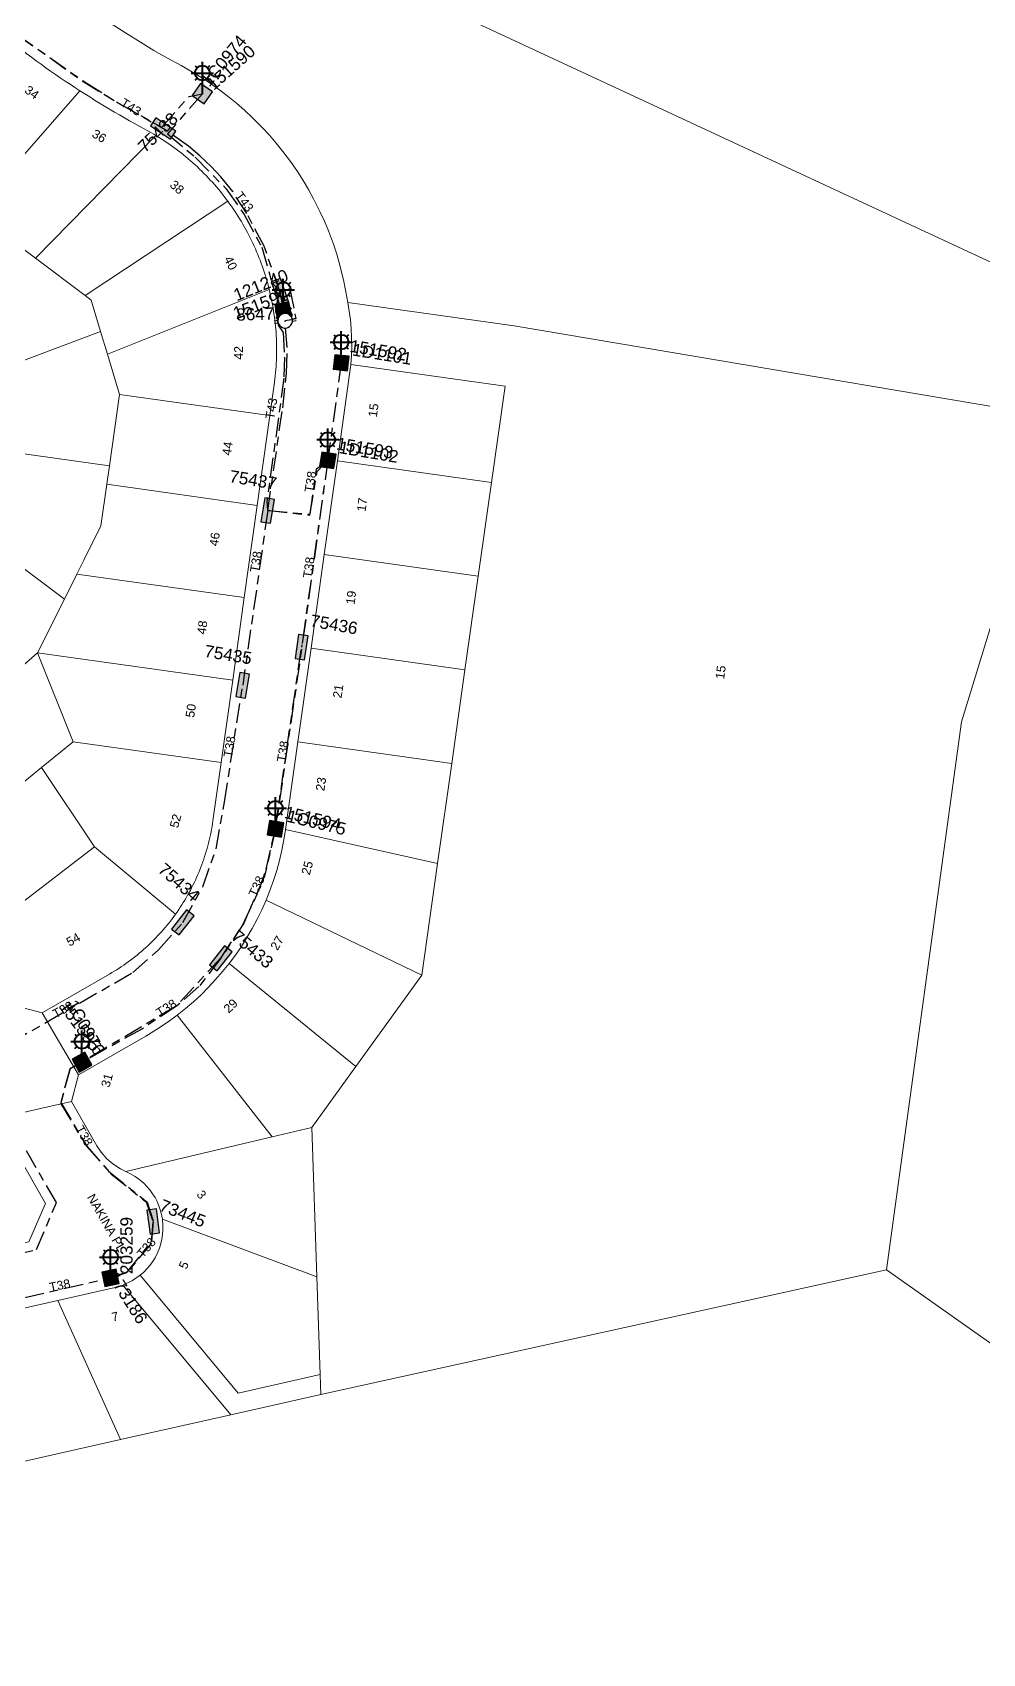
# Model space of a CAD drawing. Header units: metres. Extents: x 299834 to 302538, y 6172833 to 6174390.
# Drawn here: x 301604.3 to 301798.2, y 6173633.9 to 6173964.7 of the extents above; entities that cross this region are included whole.
import ezdxf
from ezdxf.enums import TextEntityAlignment as Align

# ---------------------------------------------------------------- set-up
doc = ezdxf.new("R2010")
doc.units = ezdxf.units.M
doc.linetypes.add('Cable Exist UG', pattern=[8.2, 4, -1.2, 1.8, -1.2])
doc.layers.get('0').update_dxf_attribs({"color": 6})
doc.layers.add('Cadastre Land Parcels_SP_EXT', color=9, linetype='Continuous', lineweight=5)
doc.layers.add('Cadastre Roads_SP_EXT', color=9, linetype='Continuous', lineweight=5)
for name, color, linetype in [('Equip_LV_EXT', 7, 'Continuous'), ('Equip_SP_SL_EXT', 7, 'Continuous'), ('Mains_LV_EXT', 7, 'Continuous'), ('Mains_SL_EXT', 7, 'Continuous'), ('SupportsUG_SP_LV_EXT', 7, 'Continuous'), ('SupportsUG_SP_LV_SL_EXT', 7, 'Continuous')]:
    doc.layers.add(name, color=color, linetype=linetype)
doc.styles.add('COLUMN_LABEL', font='arial.ttf')
doc.styles.add('iecARIAL', font='arial.ttf', dxfattribs={"height": 2})
doc.styles.add('POLE_LABEL', font='arial.ttf')
doc.styles.get("Standard").update_dxf_attribs({"font": 'arial.ttf'})

# ---------------------------------------------------------------- blocks, each defined once
blk = doc.blocks.new('COLUMN_EXT')
blk.add_hatch(color=256).paths.add_polyline_path([(-1.49, 1.48), (-1.49, -1.49), (1.48, -1.49), (1.48, 1.48)])
blk.add_lwpolyline([(-1.49, -1.49), (1.48, -1.49), (1.48, 1.48), (-1.49, 1.48)], close=True)
for tag, height, style, flags, p in [('STRUCTURE_PLANT_NUMBER', 0.2, 'POLE_LABEL', 9, (1.81, 0.03)), ('ASSET_NUM', 2.5, 'COLUMN_LABEL', 8, (2, 2)), ('STREET_CODE', 0.2, 'COLUMN_LABEL', 9, (1.81, -0.2))]:
    blk.add_attdef(tag, text='', height=height, dxfattribs=dict(style=style, flags=flags)).set_placement(p, align=Align.MIDDLE_LEFT)
at = {"flags": 1}
blk.add_attdef('Z', (1.81, -2.35), '', height=0.2, dxfattribs=at)
at = {"flags": 9}
for tag, p in [('COLUMN_TYPE', (1.81, -0.4)), ('OWNED_BY', (1.81, -0.6)), ('STATE', (1.81, -0.8)), ('USAGE', (1.81, -1)), ('STREETNAME', (1.81, -1.6)), ('SUBURB', (1.81, -1.8)), ('LEGEND', (1.81, -1.2)), ('LOCATION', (1.81, -1.4)), ('NOTES', (1.81, -2))]:
    blk.add_attdef(tag, text='', height=0.2, dxfattribs=at).set_placement(p, align=Align.MIDDLE_LEFT)
blk = doc.blocks.new('PILLAR_EXT')
blk.add_hatch(color=256).paths.add_polyline_path([(-2.475, 0.99), (-2.475, -0.99), (2.475, -0.99), (2.475, 0.99)])
blk.add_lwpolyline([(-2.475, -0.99), (2.475, -0.99), (2.475, 0.99), (-2.475, 0.99)], close=True)
at = {"style": 'iecARIAL', "flags": 8}
blk.add_attdef('ASSET_NUM', (1.5, 3.5), '', height=2.5, dxfattribs=at)
for tag, p, flags in [('OWNED_BY', (0, -0.2), 9), ('STATE', (0, -0.4), 9), ('SUPPORT_TYPE', (0, -0.6), 9), ('STREETNAME', (0, -1.8), 9), ('SUBURB', (0, -2), 1), ('USAGE', (0, -0.8), 9), ('LEGEND', (0, -1), 9), ('LOCATION', (0, -1.2), 9), ('NOTES', (0, -1.4), 9), ('PARENT', (0, -1.6), 9)]:
    blk.add_attdef(tag, p, '', height=0.2, dxfattribs=dict(flags=flags))
blk = doc.blocks.new('SL_LANTERN_EXT')
at = {"lineweight": 40}
for p, q in [((-2.25, 4.22), (2.25, 4.22)), ((-1.46, 5.68), (-1.06, 5.28)), ((0, 1.97), (0, 6.47)), ((1.46, 5.68), (1.06, 5.28)), ((-1.46, 2.76), (-1.06, 3.16)), ((0, 0), (0, 2.72)), ((1.46, 2.76), (1.06, 3.16))]:
    blk.add_line(p, q, dxfattribs=at)
blk.add_circle((0, 4.22), 1.5, dxfattribs=at)
at = {"style": 'iecARIAL', "flags": 8}
blk.add_attdef('ASSET_NUM', (1.5, 1.5), '', height=2.5, dxfattribs=at)
for tag, p, height, flags in [('OPERATING_VOLTAGE', (0.98, -1.65), 0.2, 9), ('ORIENTATION', (0.98, -1.85), 0.2, 9), ('OWNED_BY', (0.98, -2.05), 0.2, 9), ('STATE', (0.98, -2.25), 0.2, 9), ('CONSTRUCTED_VOLTAGE', (0.98, -0.65), 0.2, 9), ('CONTROL_TYPE', (0.98, -0.85), 0.2, 9), ('LANTERN_PURPOSE', (0.98, -1.05), 0.2, 9), ('LANTERN_TYPE', (0.98, -1.25), 0.2, 9), ('NO_PHASES', (0.98, -1.45), 0.2, 9), ('USAGE', (0.98, -2.45), 0.2, 9), ('CEXIST', (0.98, -2.65), 0.2, 9), ('CNEW', (0.98, -2.85), 0.2, 9), ('CNUMBER', (0.98, -3.05), 0.2, 9), ('CREMOVE', (0.98, -3.25), 0.2, 9), ('CREPLACE', (0.98, -3.45), 0.2, 9), ('LNUMBER', (2.18, -3.25), 2.5, 8), ('LKINGHEIGHT', (0.98, -3.65), 0.2, 9), ('LBRACKET', (0.98, -3.85), 0.2, 9), ('LBRACKETVOCAB', (0.98, -4.05), 0.2, 9), ('LCATEGORY', (0.98, -4.25), 0.2, 9), ('LCHARGE1', (0.98, -4.45), 0.2, 9), ('LCHARGE1PERCENT', (0.98, -4.65), 0.2, 9), ('LCHARGE2', (0.98, -4.85), 0.2, 9), ('LCHARGE2PERCENT', (0.98, -5.05), 0.2, 9), ('LCHARGE3', (0.98, -5.25), 0.2, 9), ('LCHARGE3PERCENT', (0.98, -5.45), 0.2, 9), ('LEXIST', (0.98, -5.65), 0.2, 9), ('LLAMP', (0.98, -5.85), 0.2, 9), ('LLAMPVOCAB', (0.98, -6.05), 0.2, 9), ('LMAST', (0.98, -6.25), 0.2, 9), ('LMASTVOCAB', (0.98, -6.45), 0.2, 9), ('LNEW', (0.98, -6.65), 0.2, 9), ('STREETNAME', (0.98, -9.25), 0.2, 9), ('SUBURB', (0.98, -9.45), 0.2, 1), ('LANTNUMBER', (0.98, -6.85), 0.2, 9), ('LOUTREACH', (0.98, -7.25), 0.2, 9), ('LOUTREACHVOCAB', (0.98, -7.45), 0.2, 9), ('LRATECODE', (0.98, -7.65), 0.2, 9), ('LREMOVE', (0.98, -7.85), 0.2, 9), ('LREPLACE', (0.98, -8.05), 0.2, 9), ('LTYPE', (0.98, -8.25), 0.2, 9), ('LTYPEVOCAB', (0.98, -8.45), 0.2, 9), ('LEGEND', (0.98, -8.65), 0.2, 9), ('LOCATION', (0.98, -8.85), 0.2, 9), ('NOTES', (0.98, -9.05), 0.2, 9)]:
    blk.add_attdef(tag, p, '', height=height, dxfattribs=dict(flags=flags))
blk = doc.blocks.new('LV_UG_LINKS_OPEN_EXT')
for p, q in [((-0.25, 1.47), (-0.25, 2.22)), ((0.25, 1.47), (0.25, 2.22)), ((-0.25, -1.47), (-0.25, -2.22)), ((0.25, -1.47), (0.25, -2.22))]:
    blk.add_line(p, q)
at = {"flags": 9}
for tag, p in [('ACTUAL_STATUS', (0, 0)), ('CONSTRUCTED_VOLTAGE', (0, -0.2)), ('OPERATING_VOLTAGE', (0, -0.6)), ('ORIENTATION', (0, -0.8)), ('STATE', (0, -1)), ('SWITCH_TYPE', (0, -1.2)), ('NO_PHASES', (0, -0.4)), ('USAGE', (0, -1.4)), ('NOTES', (0, -1.6))]:
    blk.add_attdef(tag, text='', height=0.2, dxfattribs=at).set_placement(p, align=Align.MIDDLE_LEFT)
at = {"flags": 1}
blk.add_attdef('Z', (0, 0), '', height=0.2, dxfattribs=at)
blk.add_wipeout([(-0.25, 1.47), (-0.43, 1.43), (-0.61, 1.36), (-0.77, 1.28), (-0.93, 1.17), (-1.07, 1.05), (-1.19, 0.9), (-1.29, 0.75), (-1.38, 0.58), (-1.44, 0.4), (-1.48, 0.22), (-1.49, 0.03), (-1.49, -0.16), (-1.45, -0.34), (-1.4, -0.52), (-1.32, -0.69), (-1.23, -0.85), (-1.11, -1), (-0.98, -1.13), (-0.83, -1.24), (-0.66, -1.34), (-0.49, -1.41), (-0.31, -1.46), (-0.13, -1.49), (0.06, -1.49), (0.25, -1.47), (0.43, -1.43), (0.61, -1.36), (0.77, -1.28), (0.93, -1.17), (1.07, -1.05), (1.19, -0.9), (1.29, -0.75), (1.38, -0.58), (1.44, -0.4), (1.48, -0.22), (1.49, -0.03), (1.49, 0.16), (1.45, 0.34), (1.4, 0.52), (1.32, 0.69), (1.23, 0.85), (1.11, 1), (0.98, 1.13), (0.83, 1.24), (0.66, 1.34), (0.49, 1.41), (0.31, 1.46), (0.13, 1.49), (-0.06, 1.49)])
blk.add_lwpolyline([(0, -1.49, 1), (0, 1.49, 1)], format="xyb", close=True)

msp = doc.modelspace()

# ---------------------------------------------------------------- linework, layer by layer
at = {"layer": 'Cadastre Land Parcels_SP_EXT', "linetype": 'Continuous'}
for points in [[(301524.09, 6174046.22), (301658.15, 6173983.82), (301853.42, 6173892.93), (301986.68, 6173835.77), (302042.46, 6173798.24), (302071.09, 6173735.58), (302004.23, 6173572.36)], [(301853.42, 6173892.93), (301658.15, 6173983.82)], [(301620.33, 6173966.58), (301623.33, 6173964.62), (301626.37, 6173962.72), (301629.09, 6173961.07), (301631.85, 6173959.49), (301634.65, 6173957.96), (301637.77, 6173956.17), (301640.2, 6173954.62), (301642.56, 6173952.96), (301644.28, 6173951.64), (301645.95, 6173950.28), (301647.58, 6173948.86), (301649.16, 6173947.38), (301651.19, 6173945.34), (301652.66, 6173943.75), (301654.07, 6173942.11), (301655.43, 6173940.43), (301657.15, 6173938.12), (301658.37, 6173936.34), (301659.54, 6173934.52), (301660.64, 6173932.66), (301661.69, 6173930.76), (301662.98, 6173928.19), (301663.88, 6173926.22), (301664.71, 6173924.23), (301665.71, 6173921.53), (301666.39, 6173919.47), (301667.19, 6173916.7), (301667.86, 6173913.9), (301668.29, 6173911.78), (301668.64, 6173909.65), (301702.59, 6173904.86), (301827.91, 6173883.7)], [(301827.91, 6173883.7), (301702.59, 6173904.86), (301668.64, 6173909.65), (301668.95, 6173907.88), (301669.18, 6173906.08), (301669.34, 6173904.27), (301669.43, 6173902.45), (301669.45, 6173900.63), (301669.4, 6173898.82), (301669.28, 6173897), (301700.74, 6173892.56), (301697.96, 6173872.9), (301695.26, 6173853.78), (301692.56, 6173834.66), (301689.86, 6173815.55), (301686.97, 6173795.13), (301683.75, 6173772.37), (301670.32, 6173753.77), (301661.31, 6173741.3), (301662.35, 6173710.82), (301663.03, 6173690.9), (301663.17, 6173686.83), (301778.58, 6173712.27), (301778.58, 6173712.27), (301793.9, 6173824.09), (301802.2, 6173851.15)], [(301589.44, 6173880.57), (301620.01, 6173876.27), (301622.06, 6173890.86), (301622.06, 6173890.86), (301619.61, 6173899.07), (301618.22, 6173903.74), (301588.01, 6173892.35)], [(301600.83, 6173766.14), (301606.3, 6173764.68), (301620.03, 6173772.6), (301620.03, 6173772.6), (301620.52, 6173772.89), (301621.01, 6173773.18), (301621.5, 6173773.48), (301621.98, 6173773.79), (301622.46, 6173774.11), (301622.93, 6173774.43), (301623.4, 6173774.76), (301623.86, 6173775.09), (301624.32, 6173775.43), (301624.78, 6173775.77), (301625.23, 6173776.13), (301625.68, 6173776.48), (301626.12, 6173776.85), (301626.55, 6173777.22), (301626.99, 6173777.59), (301627.41, 6173777.97), (301627.83, 6173778.36), (301628.25, 6173778.75), (301628.66, 6173779.15), (301629.07, 6173779.56), (301629.47, 6173779.96), (301629.86, 6173780.38), (301630.25, 6173780.8), (301630.64, 6173781.22), (301631.01, 6173781.65), (301631.39, 6173782.09), (301631.75, 6173782.52), (301632.11, 6173782.97), (301632.47, 6173783.42), (301632.82, 6173783.87), (301633.16, 6173784.33), (301633.49, 6173784.79), (301616.97, 6173798.56), (301592.78, 6173779.98)], [(301590, 6173391.53), (301698.33, 6173408.4), (301698.33, 6173408.4), (301737.41, 6173416.44), (301758.96, 6173419.45), (301787.1, 6173426.18), (301814.2, 6173435.67), (301840.04, 6173447.83), (301865.27, 6173461.06), (301888.65, 6173477.45), (301910.9, 6173495.41), (301947.76, 6173529.82), (301948.05, 6173530.09), (301967.68, 6173544.52), (301979.56, 6173553.21), (301989.82, 6173563.17), (301935.21, 6173601.76), (301778.58, 6173712.27), (301663.17, 6173686.83), (301644.78, 6173682.68), (301622.26, 6173677.6), (301599.79, 6173672.53)]]:
    msp.add_lwpolyline(points, dxfattribs=at)
for points in [[(301614, 6173952.83), (301612.99, 6173953.48), (301611.99, 6173954.15), (301610.99, 6173954.81), (301610, 6173955.48), (301609.01, 6173956.16), (301608.02, 6173956.85), (301607.04, 6173957.54), (301606.06, 6173958.24), (301605.09, 6173958.94), (301604.12, 6173959.65), (301603.16, 6173960.36), (301602.2, 6173961.08), (301601.24, 6173961.81), (301600.29, 6173962.54), (301599.35, 6173963.28), (301577.92, 6173938.92), (301592.32, 6173928.12), (301614, 6173952.83)], [(301629.51, 6173943.7), (301629.06, 6173943.97), (301628.61, 6173944.23), (301628.16, 6173944.49), (301627.7, 6173944.75), (301627.24, 6173945), (301626.2, 6173945.57), (301625.16, 6173946.14), (301624.13, 6173946.71), (301623.1, 6173947.3), (301622.07, 6173947.89), (301621.05, 6173948.48), (301620.03, 6173949.09), (301619.02, 6173949.7), (301618.01, 6173950.31), (301617, 6173950.93), (301615.99, 6173951.56), (301614.99, 6173952.19), (301614, 6173952.83), (301592.32, 6173928.12), (301597.92, 6173923.92), (301604.9, 6173918.68), (301629.51, 6173943.7)], [(301644.18, 6173930.28), (301643.8, 6173930.78), (301643.42, 6173931.28), (301643.04, 6173931.77), (301642.65, 6173932.26), (301642.25, 6173932.74), (301641.84, 6173933.22), (301641.44, 6173933.69), (301641.02, 6173934.16), (301640.6, 6173934.62), (301640.17, 6173935.08), (301639.74, 6173935.53), (301639.3, 6173935.98), (301638.86, 6173936.42), (301638.41, 6173936.85), (301637.96, 6173937.28), (301637.5, 6173937.71), (301637.04, 6173938.13), (301636.57, 6173938.54), (301636.1, 6173938.95), (301635.62, 6173939.35), (301635.13, 6173939.75), (301634.64, 6173940.14), (301634.15, 6173940.52), (301633.65, 6173940.9), (301633.15, 6173941.27), (301632.65, 6173941.64), (301632.13, 6173942), (301631.62, 6173942.35), (301631.1, 6173942.7), (301630.57, 6173943.04), (301630.05, 6173943.37), (301629.51, 6173943.7), (301604.9, 6173918.68), (301615.09, 6173911.03), (301644.18, 6173930.28)], [(301652.63, 6173912.29), (301652.47, 6173912.9), (301652.31, 6173913.5), (301652.14, 6173914.1), (301651.96, 6173914.7), (301651.78, 6173915.3), (301651.59, 6173915.9), (301651.39, 6173916.49), (301651.18, 6173917.08), (301650.97, 6173917.67), (301650.75, 6173918.25), (301650.52, 6173918.83), (301650.29, 6173919.41), (301650.05, 6173919.99), (301649.8, 6173920.56), (301649.54, 6173921.13), (301649.28, 6173921.7), (301649.01, 6173922.27), (301648.74, 6173922.83), (301648.45, 6173923.38), (301648.16, 6173923.94), (301647.87, 6173924.49), (301647.57, 6173925.03), (301647.25, 6173925.58), (301646.94, 6173926.12), (301646.62, 6173926.65), (301646.29, 6173927.18), (301645.95, 6173927.71), (301645.61, 6173928.23), (301645.26, 6173928.75), (301644.9, 6173929.27), (301644.54, 6173929.78), (301644.18, 6173930.28), (301615.09, 6173911.03), (301616.32, 6173910.11), (301618.22, 6173903.74), (301619.61, 6173899.07), (301652.63, 6173912.29)], [(301618.22, 6173903.74), (301616.32, 6173910.11), (301615.09, 6173911.03), (301604.9, 6173918.68), (301597.92, 6173923.92), (301579.51, 6173899.48), (301585.31, 6173895.13), (301585.55, 6173894.95), (301585.78, 6173894.76), (301586.01, 6173894.57), (301586.23, 6173894.37), (301586.45, 6173894.16), (301586.66, 6173893.95), (301586.87, 6173893.74), (301587.08, 6173893.52), (301587.28, 6173893.29), (301587.47, 6173893.06), (301587.66, 6173892.83), (301587.84, 6173892.59), (301588.01, 6173892.35), (301618.22, 6173903.74)], [(301653.64, 6173892.8), (301653.73, 6173893.43), (301653.8, 6173894.06), (301653.87, 6173894.69), (301653.93, 6173895.32), (301653.98, 6173895.95), (301654.03, 6173896.58), (301654.07, 6173897.21), (301654.1, 6173897.84), (301654.12, 6173898.48), (301654.13, 6173899.11), (301654.14, 6173899.75), (301654.14, 6173900.38), (301654.13, 6173901.01), (301654.11, 6173901.65), (301654.09, 6173902.28), (301654.05, 6173902.91), (301654.01, 6173903.54), (301653.96, 6173904.17), (301653.91, 6173904.81), (301653.84, 6173905.44), (301653.77, 6173906.07), (301653.69, 6173906.69), (301653.6, 6173907.32), (301653.51, 6173907.95), (301653.41, 6173908.57), (301653.29, 6173909.2), (301653.18, 6173909.82), (301653.05, 6173910.44), (301652.92, 6173911.06), (301652.77, 6173911.68), (301652.63, 6173912.29), (301619.61, 6173899.07), (301622.06, 6173890.86), (301652.76, 6173886.54), (301653.64, 6173892.8)], [(301700.74, 6173892.56), (301669.28, 6173897), (301666.57, 6173877.32), (301697.96, 6173872.9), (301700.74, 6173892.56)], [(302004.23, 6173572.36), (302071.09, 6173735.58), (302042.46, 6173798.24), (301986.68, 6173835.77), (301853.42, 6173892.93), (301827.91, 6173883.7), (301802.2, 6173851.15), (301793.9, 6173824.09), (301778.58, 6173712.27), (301935.21, 6173601.76), (301989.82, 6173563.17), (301992.61, 6173561.2), (302004.23, 6173572.36)], [(301652.76, 6173886.54), (301622.06, 6173890.86), (301620.01, 6173876.27), (301619.48, 6173872.54), (301650.18, 6173868.22), (301652.76, 6173886.54)], [(301613.37, 6173854.21), (301614.8, 6173857.08), (301618.29, 6173864.09), (301619.48, 6173872.54), (301620.01, 6173876.27), (301589.44, 6173880.57), (301589.33, 6173880.28), (301589.2, 6173880), (301589.07, 6173879.72), (301588.94, 6173879.45), (301588.79, 6173879.18), (301588.65, 6173878.91), (301588.49, 6173878.65), (301588.33, 6173878.39), (301588.16, 6173878.13), (301587.98, 6173877.88), (301587.8, 6173877.63), (301582.4, 6173870.44), (301610.83, 6173849.11), (301613.37, 6173854.21)], [(301697.96, 6173872.9), (301666.57, 6173877.32), (301663.87, 6173858.2), (301695.26, 6173853.78), (301697.96, 6173872.9)], [(301650.18, 6173868.22), (301619.48, 6173872.54), (301618.29, 6173864.09), (301614.8, 6173857.08), (301613.37, 6173854.21), (301647.54, 6173849.41), (301650.18, 6173868.22)], [(301605.37, 6173838.17), (301610.83, 6173849.11), (301582.4, 6173870.44), (301571.6, 6173856.04), (301600.79, 6173834.13), (301605.37, 6173838.17)], [(301695.26, 6173853.78), (301663.87, 6173858.2), (301661.17, 6173839.08), (301692.56, 6173834.66), (301695.26, 6173853.78)], [(301647.54, 6173849.41), (301613.37, 6173854.21), (301610.83, 6173849.11), (301605.37, 6173838.17), (301645.17, 6173832.57), (301647.54, 6173849.41)], [(301692.56, 6173834.66), (301661.17, 6173839.08), (301658.47, 6173819.96), (301689.86, 6173815.55), (301692.56, 6173834.66)], [(301606.19, 6173814.76), (301612.59, 6173819.99), (301605.37, 6173838.17), (301600.79, 6173834.13), (301587.75, 6173822.66), (301570.98, 6173807.9), (301571.72, 6173807.14), (301572.45, 6173806.37), (301573.18, 6173805.6), (301573.91, 6173804.82), (301574.63, 6173804.04), (301575.34, 6173803.26), (301576.05, 6173802.47), (301576.75, 6173801.67), (301577.45, 6173800.87), (301578.15, 6173800.06), (301578.83, 6173799.25), (301579.52, 6173798.44), (301580.19, 6173797.62), (301580.86, 6173796.8), (301581.53, 6173795.97), (301582.19, 6173795.14), (301606.19, 6173814.76)], [(301645.17, 6173832.57), (301605.37, 6173838.17), (301612.59, 6173819.99), (301642.8, 6173815.74), (301645.17, 6173832.57)], [(301633.83, 6173785.26), (301634.15, 6173785.74), (301634.47, 6173786.22), (301634.79, 6173786.7), (301635.09, 6173787.19), (301635.39, 6173787.68), (301635.69, 6173788.18), (301635.97, 6173788.67), (301636.25, 6173789.18), (301636.53, 6173789.68), (301636.79, 6173790.2), (301637.05, 6173790.71), (301637.31, 6173791.23), (301637.55, 6173791.75), (301637.79, 6173792.27), (301638.02, 6173792.8), (301638.25, 6173793.33), (301638.47, 6173793.86), (301638.68, 6173794.4), (301638.88, 6173794.94), (301639.08, 6173795.48), (301639.27, 6173796.02), (301639.45, 6173796.57), (301639.62, 6173797.12), (301639.79, 6173797.67), (301639.95, 6173798.22), (301640.1, 6173798.78), (301640.24, 6173799.34), (301640.38, 6173799.9), (301640.51, 6173800.46), (301640.63, 6173801.02), (301640.75, 6173801.59), (301640.85, 6173802.15), (301640.95, 6173802.72), (301641.04, 6173803.29), (301641.13, 6173803.86), (301642.8, 6173815.74), (301612.59, 6173819.99), (301606.19, 6173814.76), (301616.97, 6173798.56), (301633.49, 6173784.79), (301633.83, 6173785.26)], [(301689.86, 6173815.55), (301658.47, 6173819.96), (301655.95, 6173802.1), (301686.97, 6173795.13), (301689.86, 6173815.55)], [(301616.97, 6173798.56), (301606.19, 6173814.76), (301582.19, 6173795.14), (301582.86, 6173794.28), (301583.53, 6173793.42), (301584.19, 6173792.55), (301584.84, 6173791.68), (301585.49, 6173790.81), (301586.13, 6173789.93), (301586.76, 6173789.05), (301587.39, 6173788.16), (301588.02, 6173787.26), (301588.63, 6173786.37), (301589.24, 6173785.47), (301589.85, 6173784.56), (301590.45, 6173783.65), (301591.04, 6173782.74), (301591.63, 6173781.82), (301592.21, 6173780.9), (301592.78, 6173779.98), (301616.97, 6173798.56)], [(301686.97, 6173795.13), (301655.95, 6173802.1), (301655.63, 6173799.98), (301655.22, 6173797.88), (301654.73, 6173795.79), (301654.16, 6173793.73), (301653.5, 6173791.68), (301652.77, 6173789.67), (301651.97, 6173787.68), (301683.75, 6173772.37), (301686.97, 6173795.13)], [(301683.75, 6173772.37), (301651.97, 6173787.68), (301651.1, 6173785.72), (301650.18, 6173783.79), (301649.17, 6173781.9), (301648.09, 6173780.04), (301646.95, 6173778.24), (301645.73, 6173776.48), (301644.43, 6173774.76), (301670.32, 6173753.77), (301683.75, 6173772.37)], [(301661.31, 6173741.3), (301670.32, 6173753.77), (301644.43, 6173774.76), (301643.1, 6173773.1), (301641.69, 6173771.47), (301640.23, 6173769.91), (301638.72, 6173768.39), (301637.15, 6173766.94), (301635.52, 6173765.54), (301633.84, 6173764.2), (301653.22, 6173739.38), (301661.31, 6173741.3)], [(301653.22, 6173739.38), (301633.84, 6173764.2), (301632.3, 6173763.06), (301630.19, 6173761.61), (301627.47, 6173759.95), (301613.74, 6173752.03), (301612.27, 6173746.57), (301617.45, 6173737.58), (301618.3, 6173736.29), (301619.52, 6173734.9), (301620.69, 6173733.89), (301622.25, 6173732.87), (301623.36, 6173732.33), (301653.22, 6173739.38)], [(301590.05, 6173714.94), (301603.55, 6173717.99), (301606.96, 6173725.76), (301597.02, 6173743.11), (301570.62, 6173727.89), (301579.45, 6173712.55), (301590.05, 6173714.94)], [(301661.31, 6173741.3), (301653.22, 6173739.38), (301623.36, 6173732.33), (301624.21, 6173731.93), (301625.29, 6173731.3), (301626.31, 6173730.56), (301627.01, 6173729.94), (301627.67, 6173729.27), (301628.28, 6173728.55), (301628.83, 6173727.79), (301629.33, 6173726.99), (301629.76, 6173726.16), (301630.12, 6173725.29), (301630.33, 6173724.7), (301630.59, 6173723.79), (301630.72, 6173723.18), (301630.82, 6173722.56), (301662.35, 6173710.82), (301661.31, 6173741.3)], [(301663.03, 6173690.9), (301662.35, 6173710.82), (301630.82, 6173722.56), (301630.93, 6173721.31), (301630.93, 6173720.37), (301630.86, 6173719.44), (301630.72, 6173718.51), (301630.51, 6173717.59), (301630.23, 6173716.69), (301629.89, 6173715.82), (301629.33, 6173714.7), (301628.84, 6173713.9), (301628.28, 6173713.13), (301627.68, 6173712.42), (301627.02, 6173711.75), (301626.31, 6173711.13), (301646.26, 6173687.11), (301663.03, 6173690.9)], [(301644.78, 6173682.68), (301622.78, 6173709.12), (301621.19, 6173708.65), (301609.49, 6173706.01), (301622.26, 6173677.6), (301644.78, 6173682.68)], [(301622.26, 6173677.6), (301609.49, 6173706.01), (301592.91, 6173702.26), (301599.79, 6173672.53), (301622.26, 6173677.6)]]:
    msp.add_lwpolyline(points, close=True, dxfattribs=at)
at = {"layer": 'Cadastre Roads_SP_EXT', "linetype": 'Continuous'}
for points in [[(301604.12, 6173959.65), (301605.09, 6173958.94), (301606.06, 6173958.24), (301607.04, 6173957.54), (301608.02, 6173956.85), (301609.01, 6173956.16), (301610, 6173955.48), (301610.99, 6173954.81), (301611.99, 6173954.15), (301612.99, 6173953.48), (301614, 6173952.83), (301614.99, 6173952.19), (301615.99, 6173951.56), (301617, 6173950.93), (301618.01, 6173950.31), (301619.02, 6173949.7), (301620.03, 6173949.09), (301621.05, 6173948.48), (301622.07, 6173947.89), (301623.1, 6173947.3), (301624.13, 6173946.71), (301625.16, 6173946.14), (301626.2, 6173945.57), (301627.24, 6173945), (301627.7, 6173944.75), (301628.16, 6173944.49), (301628.61, 6173944.23), (301629.06, 6173943.97), (301629.51, 6173943.7), (301630.05, 6173943.37), (301630.57, 6173943.04), (301631.1, 6173942.7), (301631.62, 6173942.35), (301632.13, 6173942), (301632.65, 6173941.64), (301633.15, 6173941.27), (301633.65, 6173940.9), (301634.15, 6173940.52), (301634.64, 6173940.14), (301635.13, 6173939.75), (301635.62, 6173939.35), (301636.1, 6173938.95), (301636.57, 6173938.54), (301637.04, 6173938.13), (301637.5, 6173937.71), (301637.96, 6173937.28), (301638.41, 6173936.85), (301638.86, 6173936.42), (301639.3, 6173935.98), (301639.74, 6173935.53), (301640.17, 6173935.08), (301640.6, 6173934.62), (301641.02, 6173934.16), (301641.44, 6173933.69), (301641.84, 6173933.22), (301642.25, 6173932.74), (301642.65, 6173932.26), (301643.04, 6173931.77), (301643.42, 6173931.28), (301643.8, 6173930.78), (301644.18, 6173930.28), (301644.54, 6173929.78), (301644.9, 6173929.27), (301645.26, 6173928.75), (301645.61, 6173928.23), (301645.95, 6173927.71), (301646.29, 6173927.18), (301646.62, 6173926.65), (301646.94, 6173926.12), (301647.25, 6173925.58), (301647.57, 6173925.03), (301647.87, 6173924.49), (301648.16, 6173923.94), (301648.45, 6173923.38), (301648.74, 6173922.83), (301649.01, 6173922.27), (301649.28, 6173921.7), (301649.54, 6173921.13), (301649.8, 6173920.56), (301650.05, 6173919.99), (301650.29, 6173919.41), (301650.52, 6173918.83), (301650.75, 6173918.25), (301650.97, 6173917.67), (301651.18, 6173917.08), (301651.39, 6173916.49), (301651.59, 6173915.9), (301651.78, 6173915.3), (301651.96, 6173914.7), (301652.14, 6173914.1), (301652.31, 6173913.5), (301652.47, 6173912.9), (301652.63, 6173912.29), (301652.77, 6173911.68), (301652.92, 6173911.06), (301653.05, 6173910.44), (301653.18, 6173909.82), (301653.29, 6173909.2), (301653.41, 6173908.57), (301653.51, 6173907.95), (301653.6, 6173907.32), (301653.69, 6173906.69), (301653.77, 6173906.07), (301653.84, 6173905.44), (301653.91, 6173904.81), (301653.96, 6173904.17), (301654.01, 6173903.54), (301654.05, 6173902.91), (301654.09, 6173902.28), (301654.11, 6173901.65), (301654.13, 6173901.01), (301654.14, 6173900.38), (301654.14, 6173899.75), (301654.13, 6173899.11), (301654.12, 6173898.48), (301654.1, 6173897.84), (301654.07, 6173897.21), (301654.03, 6173896.58), (301653.98, 6173895.95), (301653.93, 6173895.32), (301653.87, 6173894.69), (301653.8, 6173894.06), (301653.73, 6173893.43), (301653.64, 6173892.8), (301652.76, 6173886.54), (301650.18, 6173868.22), (301647.54, 6173849.41), (301645.17, 6173832.57), (301642.8, 6173815.74), (301641.13, 6173803.86), (301641.04, 6173803.29), (301640.95, 6173802.72), (301640.85, 6173802.15), (301640.75, 6173801.59), (301640.63, 6173801.02), (301640.51, 6173800.46), (301640.38, 6173799.9), (301640.24, 6173799.34), (301640.1, 6173798.78), (301639.95, 6173798.22), (301639.79, 6173797.67), (301639.62, 6173797.12), (301639.45, 6173796.57), (301639.27, 6173796.02), (301639.08, 6173795.48), (301638.88, 6173794.94), (301638.68, 6173794.4), (301638.47, 6173793.86), (301638.25, 6173793.33), (301638.02, 6173792.8), (301637.79, 6173792.27), (301637.55, 6173791.75), (301637.31, 6173791.23), (301637.05, 6173790.71), (301636.79, 6173790.2), (301636.53, 6173789.68), (301636.25, 6173789.18), (301635.97, 6173788.67), (301635.69, 6173788.18), (301635.39, 6173787.68), (301635.09, 6173787.19), (301634.79, 6173786.7), (301634.47, 6173786.22), (301634.15, 6173785.74), (301633.83, 6173785.26), (301633.49, 6173784.79), (301633.16, 6173784.33), (301632.82, 6173783.87), (301632.47, 6173783.42), (301632.11, 6173782.97), (301631.75, 6173782.52), (301631.39, 6173782.09), (301631.01, 6173781.65), (301630.64, 6173781.22), (301630.25, 6173780.8), (301629.86, 6173780.38), (301629.47, 6173779.96), (301629.07, 6173779.56), (301628.66, 6173779.15), (301628.25, 6173778.75), (301627.83, 6173778.36), (301627.41, 6173777.97), (301626.99, 6173777.59), (301626.55, 6173777.22), (301626.12, 6173776.85), (301625.68, 6173776.48), (301625.23, 6173776.13), (301624.78, 6173775.77), (301624.32, 6173775.43), (301623.86, 6173775.09), (301623.4, 6173774.76), (301622.93, 6173774.43), (301622.46, 6173774.11), (301621.98, 6173773.79), (301621.5, 6173773.48), (301621.01, 6173773.18), (301620.52, 6173772.89), (301620.03, 6173772.6), (301606.3, 6173764.68), (301609.84, 6173758.65), (301613.74, 6173752.03), (301627.47, 6173759.95), (301627.47, 6173759.95), (301630.19, 6173761.61), (301632.3, 6173763.06), (301633.84, 6173764.2), (301635.52, 6173765.54), (301637.15, 6173766.94), (301638.72, 6173768.39), (301640.23, 6173769.91), (301641.69, 6173771.47), (301643.1, 6173773.1), (301644.43, 6173774.76), (301645.73, 6173776.48), (301646.95, 6173778.24), (301648.09, 6173780.04), (301649.17, 6173781.9), (301650.18, 6173783.79), (301651.1, 6173785.72), (301651.97, 6173787.68), (301652.77, 6173789.67), (301653.5, 6173791.68), (301654.16, 6173793.73), (301654.73, 6173795.79), (301655.22, 6173797.88), (301655.63, 6173799.98), (301655.95, 6173802.1), (301658.47, 6173819.96), (301661.17, 6173839.08), (301663.87, 6173858.2), (301666.57, 6173877.32), (301669.28, 6173897), (301669.4, 6173898.82), (301669.45, 6173900.63), (301669.43, 6173902.45), (301669.34, 6173904.27), (301669.18, 6173906.08), (301668.95, 6173907.88), (301668.64, 6173909.65), (301668.29, 6173911.78), (301667.86, 6173913.9), (301667.19, 6173916.7), (301666.39, 6173919.47), (301665.71, 6173921.53), (301664.71, 6173924.23), (301663.88, 6173926.22), (301662.98, 6173928.19), (301661.69, 6173930.76), (301660.64, 6173932.66), (301659.54, 6173934.52), (301658.37, 6173936.34), (301657.15, 6173938.12), (301655.43, 6173940.43), (301654.07, 6173942.11), (301652.66, 6173943.75), (301651.19, 6173945.34), (301649.16, 6173947.38), (301647.58, 6173948.86), (301645.95, 6173950.28), (301644.28, 6173951.64), (301642.56, 6173952.96), (301640.2, 6173954.62), (301637.77, 6173956.17), (301634.65, 6173957.96), (301631.85, 6173959.49), (301629.09, 6173961.07), (301626.37, 6173962.72), (301623.33, 6173964.62), (301620.33, 6173966.58)], [(301592.91, 6173702.26), (301609.49, 6173706.01), (301609.49, 6173706.01), (301621.19, 6173708.65), (301622.78, 6173709.12), (301624.76, 6173710.06), (301626.31, 6173711.13), (301627.02, 6173711.75), (301627.68, 6173712.42), (301628.28, 6173713.13), (301628.84, 6173713.9), (301629.33, 6173714.7), (301629.89, 6173715.82), (301630.23, 6173716.69), (301630.51, 6173717.59), (301630.72, 6173718.51), (301630.86, 6173719.44), (301630.93, 6173720.37), (301630.93, 6173721.31), (301630.82, 6173722.56), (301630.72, 6173723.18), (301630.59, 6173723.79), (301630.33, 6173724.7), (301630.12, 6173725.29), (301629.76, 6173726.16), (301629.33, 6173726.99), (301628.83, 6173727.79), (301628.28, 6173728.55), (301627.67, 6173729.27), (301627.01, 6173729.94), (301626.31, 6173730.56), (301625.29, 6173731.3), (301624.21, 6173731.93), (301623.36, 6173732.33), (301622.25, 6173732.87), (301620.69, 6173733.89), (301619.52, 6173734.9), (301618.3, 6173736.29), (301617.45, 6173737.58), (301612.27, 6173746.57), (301605.95, 6173745.14), (301597.02, 6173743.11), (301606.96, 6173725.76), (301603.55, 6173717.99)]]:
    msp.add_lwpolyline(points, dxfattribs=at)
msp.add_lwpolyline([(301626.31, 6173711.13), (301624.76, 6173710.06), (301622.78, 6173709.12), (301644.78, 6173682.68), (301663.17, 6173686.83), (301663.03, 6173690.9), (301646.26, 6173687.11), (301626.31, 6173711.13)], close=True, dxfattribs=at)
at = {"layer": 'Mains_LV_EXT', "linetype": 'Cable Exist UG'}
for points in [[(301601.15, 6173964.34), (301614.47, 6173954.85), (301622.46, 6173949.98), (301630.98, 6173945.14)], [(301654.81, 6173911.86), (301651.59, 6173921.09), (301648.06, 6173927.77), (301645.17, 6173932.27), (301642.72, 6173935.26), (301640.76, 6173937.35), (301638.46, 6173939.54), (301636.13, 6173941.52), (301630.98, 6173945.14)], [(301652.32, 6173867.18), (301660.99, 6173866.42), (301662.29, 6173875.66), (301664.57, 6173877.43)], [(301664.57, 6173877.43), (301659.22, 6173839.29)], [(301652.32, 6173867.18), (301647.22, 6173831.52)], [(301653.89, 6173802.24), (301659.22, 6173839.29)], [(301635.02, 6173783.13), (301639.05, 6173790.42), (301641.77, 6173798.13), (301643.49, 6173807.68), (301647.22, 6173831.52)], [(301642.74, 6173775.82), (301647.27, 6173782.67), (301650.45, 6173789.43), (301652.02, 6173794.01), (301653.89, 6173802.24)], [(301598.76, 6173744.03), (301592.61, 6173754.43), (301624.81, 6173772.92), (301630.04, 6173777.53), (301635.02, 6173783.13)], [(301642.74, 6173775.82), (301638.27, 6173770.03), (301633.78, 6173766.11), (301626.62, 6173761.35), (301614.42, 6173754.64)], [(301614.42, 6173754.64), (301611.99, 6173753.3), (301610.06, 6173746.23), (301615.38, 6173737.4), (301619.86, 6173732.41), (301627.7, 6173726.06), (301628.96, 6173722.09)], [(301477.66, 6173729.85), (301480.99, 6173735.2), (301487.34, 6173733.01), (301521.25, 6173711.5), (301525.65, 6173707.69), (301529.48, 6173702.81), (301532.27, 6173698.56), (301534.16, 6173697.18), (301536.38, 6173696.75), (301540.45, 6173697.5), (301560.52, 6173701.95), (301559.84, 6173705.2), (301559.47, 6173707.15), (301590.21, 6173714.27), (301592.48, 6173713.48), (301605.14, 6173716.39), (301609.19, 6173725.96), (301598.76, 6173744.03)], [(301620.25, 6173710.64), (301623.56, 6173711.71), (301628.59, 6173717.98), (301628.96, 6173722.09)], [(301594.76, 6173704.77), (301620.25, 6173710.64)]]:
    msp.add_lwpolyline(points, dxfattribs=at)
at = {"layer": 'Mains_SL_EXT', "linetype": 'Cable Exist UG'}
for points in [[(301601.15, 6173964.34), (301615.05, 6173954.56), (301621.89, 6173950.31), (301630.69, 6173945.38), (301636.29, 6173951.68), (301638.98, 6173952.23)], [(301638.98, 6173952.23), (301631.84, 6173944.01), (301637.52, 6173939.26), (301643.86, 6173932.82), (301647.51, 6173927.58), (301651.09, 6173920.93), (301653.21, 6173913.63), (301654.81, 6173911.86)], [(301667.31, 6173897.34), (301664.57, 6173877.43)], [(301664.57, 6173877.43), (301659.95, 6173844.01), (301653.89, 6173802.24)], [(301653.89, 6173802.24), (301651.68, 6173792.58), (301647.43, 6173783.01), (301642.83, 6173775.96), (301633.62, 6173766.05), (301614.42, 6173754.64)], [(301614.42, 6173754.64), (301611.91, 6173753.17), (301610.09, 6173746.41), (301615.4, 6173737.46), (301620.29, 6173731.86), (301627.49, 6173726.14), (301628.93, 6173722.09), (301628.57, 6173717.7), (301623.75, 6173711.85), (301620.25, 6173710.64)]]:
    msp.add_lwpolyline(points, dxfattribs=at)

# ---------------------------------------------------------------- block references
at = {"layer": 'Equip_SP_SL_EXT'}
ref = msp.add_blockref('SL_LANTERN_EXT', (301638.98, 6173952.23), dxfattribs=at)
ref.add_attrib('ASSET_NUM', '151590', dxfattribs={"layer": '0', "height": 2.5, "rotation": 41.5142, "style": 'iecARIAL'}).set_placement((301640.48, 6173953.73), align=Align.MIDDLE_LEFT)
ref = msp.add_blockref('SL_LANTERN_EXT', (301655.5, 6173908.01), dxfattribs=at)
ref.add_attrib('ASSET_NUM', '151591', dxfattribs={"layer": '0', "height": 2.5, "rotation": 20.4334, "style": 'iecARIAL'}).set_placement((301657, 6173909.51), align=Align.BOTTOM_RIGHT)
ref = msp.add_blockref('SL_LANTERN_EXT', (301667.31, 6173897.34), dxfattribs=at)
ref.add_attrib('ASSET_NUM', '151592', dxfattribs={"layer": '0', "height": 2.5, "rotation": 350.8304, "style": 'iecARIAL'}).set_placement((301668.81, 6173898.84), align=Align.BOTTOM_LEFT)
ref = msp.add_blockref('SL_LANTERN_EXT', (301664.57, 6173877.43), dxfattribs=at)
ref.add_attrib('ASSET_NUM', '151593', dxfattribs={"layer": '0', "height": 2.5, "rotation": 350.3736, "style": 'iecARIAL'}).set_placement((301666.07, 6173878.93), align=Align.BOTTOM_LEFT)
ref = msp.add_blockref('SL_LANTERN_EXT', (301653.89, 6173802.24), dxfattribs=at)
ref.add_attrib('ASSET_NUM', '151594', dxfattribs={"layer": '0', "height": 2.5, "rotation": 346.6608, "style": 'iecARIAL'}).set_placement((301655.39, 6173803.74), align=Align.BOTTOM_LEFT)
ref = msp.add_blockref('SL_LANTERN_EXT', (301614.42, 6173754.64), dxfattribs=at)
ref.add_attrib('ASSET_NUM', '151595', dxfattribs={"layer": '0', "height": 2.5, "rotation": 306.5235, "style": 'iecARIAL'}).set_placement((301615.92, 6173756.14), align=Align.BOTTOM_RIGHT)
ref = msp.add_blockref('SL_LANTERN_EXT', (301620.25, 6173710.64), dxfattribs=at)
ref.add_attrib('ASSET_NUM', '173186', dxfattribs={"layer": '0', "height": 2.5, "rotation": 302.2774, "style": 'iecARIAL'}).set_placement((301621.75, 6173712.14), align=Align.TOP_LEFT)
at = {"layer": 'SupportsUG_SP_LV_EXT'}
ref = msp.add_blockref('PILLAR_EXT', (301630.98, 6173945.14), dxfattribs=dict(at, rotation=326.5149274301668))
ref.add_attrib('ASSET_NUM', '75438', dxfattribs={"layer": '0', "height": 2.5, "rotation": 44.4516, "style": 'iecARIAL'}).set_placement((301632.48, 6173948.64), align=Align.TOP_RIGHT)
ref = msp.add_blockref('PILLAR_EXT', (301654.81, 6173911.86), dxfattribs=dict(at, rotation=109.4763301689121))
ref.add_attrib('ASSET_NUM', '121240', dxfattribs={"layer": '0', "height": 2.5, "rotation": 21.9638, "style": 'iecARIAL'}).set_placement((301656.31, 6173915.36), align=Align.MIDDLE_RIGHT)
ref = msp.add_blockref('PILLAR_EXT', (301652.32, 6173867.18), dxfattribs=dict(at, rotation=260.6675147279063))
ref.add_attrib('ASSET_NUM', '75437', dxfattribs={"layer": '0', "height": 2.5, "rotation": 350.6625, "style": 'iecARIAL'}).set_placement((301653.82, 6173870.68), align=Align.BOTTOM_RIGHT)
ref = msp.add_blockref('PILLAR_EXT', (301659.22, 6173839.29), dxfattribs=dict(at, rotation=81.81491720967095))
ref.add_attrib('ASSET_NUM', '75436', dxfattribs={"layer": '0', "height": 2.5, "rotation": 350.1952, "style": 'iecARIAL'}).set_placement((301660.72, 6173842.79), align=Align.BOTTOM_LEFT)
ref = msp.add_blockref('PILLAR_EXT', (301647.22, 6173831.52), dxfattribs=dict(at, rotation=260.470605541989))
ref.add_attrib('ASSET_NUM', '75435', dxfattribs={"layer": '0', "height": 2.5, "rotation": 350.6689, "style": 'iecARIAL'}).set_placement((301648.72, 6173835.02), align=Align.BOTTOM_RIGHT)
ref = msp.add_blockref('PILLAR_EXT', (301635.02, 6173783.13), dxfattribs=dict(at, rotation=232.0634263649341))
ref.add_attrib('ASSET_NUM', '75434', dxfattribs={"layer": '0', "height": 2.5, "rotation": 318.7356, "style": 'iecARIAL'}).set_placement((301636.52, 6173786.63), align=Align.BOTTOM_RIGHT)
ref = msp.add_blockref('PILLAR_EXT', (301642.74, 6173775.82), dxfattribs=dict(at, rotation=51.93989724710512))
ref.add_attrib('ASSET_NUM', '75433', dxfattribs={"layer": '0', "height": 2.5, "rotation": 319.401, "style": 'iecARIAL'}).set_placement((301644.24, 6173779.32), align=Align.BOTTOM_LEFT)
ref = msp.add_blockref('PILLAR_EXT', (301628.96, 6173722.09), dxfattribs=dict(at, rotation=97.58842196275982))
ref.add_attrib('ASSET_NUM', '73445', dxfattribs={"layer": '0', "height": 2.5, "rotation": 338.2962, "style": 'iecARIAL'}).set_placement((301630.46, 6173725.59), align=Align.MIDDLE_LEFT)
at = {"layer": 'SupportsUG_SP_LV_SL_EXT'}
ref = msp.add_blockref('COLUMN_EXT', (301638.98, 6173952.23), dxfattribs=dict(at, rotation=145.2786095152838))
ref.add_attrib('ASSET_NUM', '1C0974', dxfattribs={"layer": '0', "height": 2.5, "rotation": 50.3467, "style": 'COLUMN_LABEL'}).set_placement((301640.98, 6173952.98), align=Align.BOTTOM_LEFT)
ref = msp.add_blockref('COLUMN_EXT', (301655.5, 6173908.01), dxfattribs=dict(at, rotation=281.4812089458578))
ref.add_attrib('ASSET_NUM', '864796', dxfattribs={"layer": '0', "height": 2.5, "rotation": 1.7749, "style": 'COLUMN_LABEL'}).set_placement((301657.5, 6173908.76), align=Align.TOP_RIGHT)
ref = msp.add_blockref('COLUMN_EXT', (301667.31, 6173897.34), dxfattribs=dict(at, rotation=83.78170847203337))
ref.add_attrib('ASSET_NUM', '1D1101', dxfattribs={"layer": '0', "height": 2.5, "rotation": 350.8304, "style": 'COLUMN_LABEL'}).set_placement((301669.31, 6173898.09), align=Align.BOTTOM_LEFT)
ref = msp.add_blockref('COLUMN_EXT', (301664.57, 6173877.43), dxfattribs=dict(at, rotation=81.27369938099443))
ref.add_attrib('ASSET_NUM', '1D1102', dxfattribs={"layer": '0', "height": 2.5, "rotation": 350.3736, "style": 'COLUMN_LABEL'}).set_placement((301666.57, 6173878.18), align=Align.BOTTOM_LEFT)
ref = msp.add_blockref('COLUMN_EXT', (301653.89, 6173802.24), dxfattribs=dict(at, rotation=80.52839954497286))
ref.add_attrib('ASSET_NUM', '1C0975', dxfattribs={"layer": '0', "height": 2.5, "rotation": 346.6608, "style": 'COLUMN_LABEL'}).set_placement((301655.89, 6173802.99), align=Align.BOTTOM_LEFT)
ref = msp.add_blockref('COLUMN_EXT', (301614.42, 6173754.64), dxfattribs=dict(at, rotation=29.29578685415634))
ref.add_attrib('ASSET_NUM', '1C0976', dxfattribs={"layer": '0', "height": 2.5, "rotation": 299.0301, "style": 'COLUMN_LABEL'}).set_placement((301616.42, 6173755.39), align=Align.BOTTOM_RIGHT)
ref = msp.add_blockref('COLUMN_EXT', (301620.25, 6173710.64), dxfattribs=dict(at, rotation=11.62467682423483))
ref.add_attrib('ASSET_NUM', '203259', dxfattribs={"layer": '0', "height": 2.5, "rotation": 90.0362, "style": 'COLUMN_LABEL'}).set_placement((301622.25, 6173711.39), align=Align.TOP_LEFT)

# ---------------------------------------------------------------- texts
at = {"layer": 'Cadastre Land Parcels_SP_EXT'}
for s, rotation, p in [('34', 324.7112, (301602.54, 6173952.58)), ('36', 329.252, (301616.27, 6173943.54)), ('38', 318.4871, (301632.17, 6173933.4)), ('40', 296.2719, (301643.35, 6173918.54)), ('42', 89.2365, (301647.25, 6173897.94)), ('15', 82.3757, (301674.58, 6173886.14)), ('44', 81.8373, (301644.79, 6173878.32)), ('17', 82.5897, (301672.28, 6173866.88)), ('46', 81.8426, (301642.17, 6173859.81)), ('19', 82.9167, (301670.04, 6173847.92)), ('48', 81.8855, (301639.64, 6173841.82)), ('15', 82.4622, (301745.44, 6173832.68)), ('21', 81.4259, (301667.36, 6173828.8)), ('50', 81.6457, (301637.3, 6173824.83)), ('23', 81.6307, (301663.86, 6173809.86)), ('52', 75.4405, (301634.03, 6173802.27)), ('25', 74.4359, (301660.87, 6173792.67)), ('54', 29.9778, (301611.88, 6173778.17)), ('27', 59.9069, (301654.3, 6173777.28)), ('29', 44.5429, (301644.38, 6173764.49)), ('31', 74.3367, (301620, 6173749.33)), ('3', 310.0017, (301637.68, 6173727.57)), ('5', 66.2311, (301635.72, 6173712.21)), ('7', 12.7542, (301620.69, 6173701.67))]:
    msp.add_text(s, height=1.8, rotation=rotation, dxfattribs=at).set_placement(p)
at = {"layer": 'Cadastre Roads_SP_EXT'}
msp.add_text('NAKINA PL', height=1.8, rotation=299.791, dxfattribs=at).set_placement((301615.38, 6173727.09))
at = {"layer": 'Mains_LV_EXT'}
for s, rotation, p in [('T43', 328.1968, (301622.11, 6173949.89)), ('T43', 306.1121, (301645.57, 6173931.4)), ('T43', 80.5387, (301653.6, 6173885.7)), ('T38', 81.4875, (301661.59, 6173870.78)), ('T38', 80.761, (301650.44, 6173854.45)), ('T38', 81.6476, (301661.27, 6173853.29)), ('T38', 80.543, (301645.05, 6173816.72)), ('T38', 80.4215, (301655.93, 6173815.75)), ('T38', 65.2305, (301649.96, 6173788.17)), ('T38', 28.8543, (301609.04, 6173763.53)), ('T38', 32.4898, (301630.28, 6173763.76)), ('T38', 299.7044, (301613.03, 6173741.06)), ('T38', 49.5795, (301626.84, 6173714.55)), ('T38', 11.6049, (301607.95, 6173707.78))]:
    msp.add_text(s, height=1.8, rotation=rotation, dxfattribs=at).set_placement(p)

# ---------------------------------------------------------------- next in the draw order: block references
at = {"layer": 'Equip_LV_EXT', "rotation": 97.59342407131729}
msp.add_blockref('LV_UG_LINKS_OPEN_EXT', (301655.87, 6173905.88), dxfattribs=at)

# ---------------------------------------------------------------- next in the draw order: linework, layer by layer
at = {"layer": 'Mains_LV_EXT', "linetype": 'Cable Exist UG'}
for points in [[(301654.81, 6173911.86), (301656.84, 6173912.41), (301658.08, 6173906.28), (301655.87, 6173905.88)], [(301652.32, 6173867.18), (301655.38, 6173888.15), (301656.17, 6173895.22), (301656.29, 6173900.5), (301655.87, 6173905.88)]]:
    msp.add_lwpolyline(points, dxfattribs=at)
at = {"layer": 'Mains_SL_EXT', "linetype": 'Cable Exist UG'}
for points in [[(301654.81, 6173911.86), (301653.9, 6173908.56), (301654.48, 6173904.99), (301655.5, 6173903.49), (301655.73, 6173898.46), (301655.61, 6173894.2), (301652.16, 6173869.11), (301652.28, 6173867.28), (301660.91, 6173866.25), (301662.42, 6173875.17), (301664.57, 6173877.43)], [(301654.81, 6173911.86), (301655.2, 6173909.62), (301655.5, 6173908.01)]]:
    msp.add_lwpolyline(points, dxfattribs=at)

doc.saveas('drawing.dxf')
